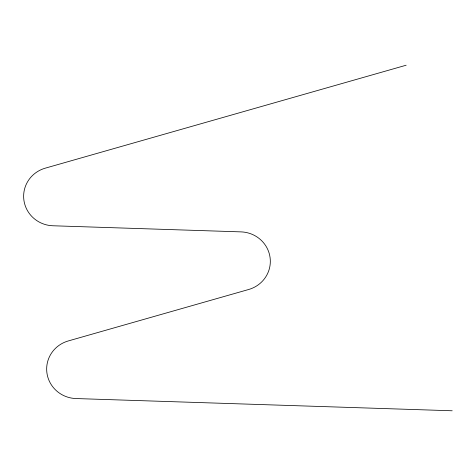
<?xml version="1.0" encoding="UTF-8"?>
<svg xmlns="http://www.w3.org/2000/svg" width="476" height="476" viewBox="0 0 476 476"><rect width="100%" height="100%" fill="white"/><g stroke="black" fill="none" stroke-linecap="round" stroke-linejoin="round"><path stroke-width="0.71" d="M406.147 65.224L45.238 168.177A30.19 29.393 3.7 0 0 23.883 200.075A30.19 29.393 3.7 0 0 52.913 225.767L241.046 231.883A30.19 29.393 3.7 0 1 270.076 257.581A30.19 29.393 3.7 0 1 248.722 289.479L68.264 340.953A30.19 29.393 3.7 0 0 46.91 372.851A30.19 29.393 3.7 0 0 75.94 398.549L452.2 410.776"/></g></svg>
